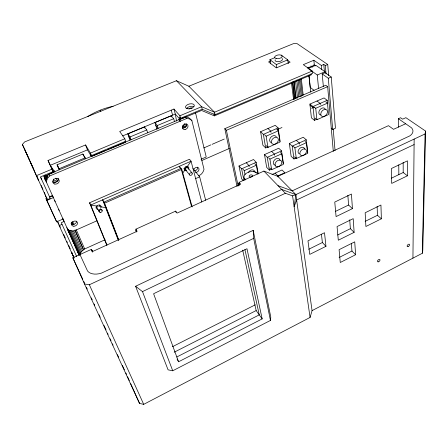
<?xml version="1.0" encoding="UTF-8"?>
<svg xmlns="http://www.w3.org/2000/svg" width="448" height="448" viewBox="0 0 448 448"><rect width="100%" height="100%" fill="white"/><g stroke="black" fill="none" stroke-linecap="round" stroke-linejoin="round"><path stroke-width="0.67" d="M407.417 175.812L407.45 160.854L391.429 168.504L391.686 183.422L407.417 175.812L403.2 172.519L403.172 162.355M412.933 258.149L414.154 139.065M312.066 310.632L295.882 194.6L277.878 176.366L263.894 171.08L239.081 182.342L240.699 184.162L177.061 213.102L175.666 211.114L135.873 229.174L137.122 231.263L92.506 251.558L91.426 249.34L72.828 257.779L84.498 283.993L139.541 403.413L143.713 404.354L310.072 317.447L312.066 310.632L422.313 253.266L425.074 133.941L425.6 131.096L405.882 117.678L402.634 119.168L400.551 117.734L398.384 118.726L398.457 127.12M425.6 131.096L422.778 250.303L422.313 253.266M270.458 320.426L270.782 317.05L253.176 230.35L135.587 286.272L168.078 369.835L172.732 370.782L270.458 320.426L253.663 238.37L253.176 230.35M48.238 174.692L45.998 178.114L45.578 180.258L46.424 182.09L46.844 179.934L47.891 177.873L49.498 176.047L186.575 118.535A9.033 7.347 -41.7 0 1 191.895 120.697L204.008 169.26C203.336 172.228 201.348 175.034 198.279 175.795M105.084 239.73L84.683 248.959L81.497 251.563L79.794 254.626L68.617 229.723M182.711 173.169L185.494 169.176M186.29 168.034L191.066 161.19L189.47 159.247L89.561 202.804L106.826 245.286M52.539 169.96L53.306 171.534L40.482 176.904L50.249 198.402L47.298 199.662L22.4 144.458L24.629 141.926L176.445 80.718L188.866 86.24L214.536 112.235L215.079 114.705L312.48 73.528L312.222 71.042L303.302 64.652L313.83 60.256L321.367 65.47L321.748 69.636M110.482 148.344L180.858 118.843M178.562 361.782L262.175 318.892L246.977 248.741L153.597 293.726L178.562 361.782L177.055 358.988M176.775 357L259.269 314.866L244.927 249.581M174.194 352.212L256.166 310.559L242.693 250.141M172.435 346.713L255.226 304.836M355.611 254.727L340.262 262.5L339.091 249.682L354.726 241.853L355.611 254.727L351.949 251.02L351.406 243.583M339.125 257.488L351.949 251.02M325.97 246.327L309.758 254.38L307.972 240.845L324.498 232.73L325.97 246.327L322.375 242.525L321.457 234.388M354.138 232.344L338.302 240.212L337.058 226.576L353.198 218.652L354.138 232.344L350.375 228.687L349.726 219.811M381.371 218.803L365.893 226.492L365.17 212.766L380.934 205.033L381.371 218.803L377.457 215.292L377.126 206.36M308.734 249.267L322.375 242.525M337.658 234.976L350.375 228.687M365.142 221.379L377.457 215.292M352.442 208.634L336.084 216.586L334.768 202.059L351.439 194.051L352.442 208.634L348.578 205.038L347.866 195.35M335.446 211.4L348.578 205.038M391.311 178.242L403.2 172.519M135.587 286.272L142.498 291.603L253.663 238.37M414.098 144.581L296.626 199.993L294.14 206.774L295.882 194.6L425.074 133.941M84.498 283.993L89.359 284.76L285.37 193.273L292.572 195.86L295.882 194.6L281.663 189.442L101.478 273.095A14.067 9.178 -23.7 0 1 87.578 271.068L79.957 254.542M405.653 123.749L393.551 129.326L388.455 125.67L277.878 176.366M275.134 173.13L277.872 175.902L284.805 172.726L282.033 169.982L271.986 174.569M238.616 185.954L238.162 183.798L239.422 183.221M283.466 163.772L281.546 150.909L278.718 148.232L264.499 154.594L266.683 167.39L269.405 170.162L271.852 169.053M307.759 152.734L306.236 139.826L303.279 137.245L289.341 143.478L291.127 156.324L293.978 158.995L296.481 157.858M269.903 167.95L271.662 169.73L283.321 164.427L281.73 153.787L280.37 152.494M294.459 156.811L296.302 158.53L307.731 153.334L306.466 142.654L305.049 141.406M242.844 169.109L244.266 170.649L256.334 165.217L257.908 173.83M268.582 157.791L269.909 159.107L281.73 153.787M293.026 146.177L294.885 147.868L306.466 142.654M256.2 162.288L253.506 159.51L238.991 166.001L241.606 168.84L256.2 162.288L258.294 173.757M264.499 154.594L267.249 157.326L281.546 150.909M289.341 143.478L292.225 146.115L306.236 139.826M331.1 128.167L332.69 129.45L335.451 128.212L331.24 77.017L325.097 72.71L325.013 71.719L315.806 65.285L308.168 68.488L317.257 75.012L318.59 88.659M96.813 220.836L73.836 231.034L69.502 230.513L67.76 229.533L66.886 227.634M195.625 178.618L199.662 176.82L205.66 200.234M280.14 141.512L278.113 127.926L275.229 125.328L260.596 131.729L262.898 145.242L265.675 147.946L268.19 146.826M266.19 145.684L267.977 147.414L279.978 142.078L278.292 130.844L276.909 129.584M314.95 118.121L316.915 119.717L328.518 114.582L327.219 100.313L324.061 97.933L309.91 104.087L311.41 117.852L314.451 120.333L316.999 119.207M264.606 134.758L266.129 136.198L278.292 130.844M201.096 159.225L206.22 156.985L195.558 112.941M181.026 168.375L103.925 202.149L118.468 239.691M118.418 240.554L102.62 199.836L104.518 203.207L181.776 169.327L192.147 206.931M201.863 160.502L229.415 148.417M260.596 131.729L263.396 134.389L278.113 127.926M277.015 129.685L281.982 127.506M57.159 221.038L59.203 225.613L62.042 224.364M309.91 104.087L312.99 106.518L327.219 100.313M311.685 108.366L314.362 107.195M314.25 107.106L315.739 108.282L327.505 103.135L325.982 101.982M47.197 198.134L46.004 198.643L56.638 221.833L63.022 219.038M203.784 147.941L210.823 144.889M212.106 144.334L224.269 139.054M327.662 86.671L325.735 85.277L224.806 128.666L226.397 130.301L327.662 86.671L333.295 151.374M46.799 200.435L53.385 197.613L52.567 195.838L49.582 197.114M49.51 196.767L52.444 195.513M325.097 72.71L322.202 73.942L328.311 78.266L331.24 77.017M317.257 75.012L325.013 71.719M125.065 141.081L125.479 142.318L91.437 156.576L90.496 154.106L91.386 155.602L125.647 141.266L124.813 138.762L119.706 131.494L173.958 109.049L175.286 114.044L180.068 119.454L201.55 110.46L214.368 115.875L311.22 74.9L311.091 73.668M321.367 65.47L323.775 64.45L325.326 65.52L326.06 73.87M312.222 71.042L214.536 112.235L201.6 106.714L176.445 80.718M325.326 65.52L327.74 64.501L328.681 75.611M85.114 157.847L82.902 154.022L57.064 164.786L59.058 168.745L85.114 157.847L85.49 158.805L83.591 155.523M180.068 119.454L179.418 116.956L180.583 118.278L202.188 109.234L215.079 114.705L214.245 113.854M105.997 150.22L48.642 174.238L49.498 176.047M107.279 149.682L109.2 148.876M179.894 119.28L184.772 117.236M91.386 155.602L90.44 153.11L85.562 144.945L48.031 160.462L53.609 172.418L43.887 176.495L79.212 255.074M307.541 67.995L314.378 65.195L313.83 60.256M36.305 175.706L52.226 169.058M90.44 153.11L124.813 138.762M173.958 109.049L179.922 115.758L201.6 106.714L202.188 109.234M146.77 129.948L144.458 126.963L127.87 133.868L130.066 136.92L146.77 129.948L147.633 132.787M173.701 118.703L171.214 115.836L154.963 122.595L157.343 125.535L173.701 118.703L174.468 121.548M91.437 156.576L87.444 149.862L50.165 165.357L48.031 160.462M122.651 135.906L175.286 114.044L176.557 121.055M274.938 57.635L269.926 59.685L276.349 64.568L287.75 59.858L288.238 63.666M270.435 61.169L268.576 61.93L276.321 67.883L290.114 62.171L287.151 59.998M182.106 118.328L185.231 117.04A8.999 7.336 -41.8 0 1 190.54 119.202L191.962 120.77M188.866 86.24L293.451 43.646L297.097 43.646L327.74 64.501M98.258 206.343L90.748 205.027L89.561 202.804M99.618 206.584L105.762 207.665M182.386 127.742C184.531 128.492 187.006 126.297 186.519 124.079M278.018 185.679L292.191 190.859L409.724 135.929A12.382 7.017 -2.3 0 0 411.449 127.758L398.384 118.726M313.762 64.764L315.364 65.884M310.918 65.957L312.514 67.082M257.97 173.992L256.917 173.23A6.978 4.323 -11 0 0 247.61 172.536A6.978 4.323 -11 0 0 244.72 178.758L244.983 180.085M281.193 55.065L287.75 59.858M314.093 90.334L310.184 87.382L308.89 75.236M317.01 101.002L320.124 103.404L320.242 104.625M244.72 178.758L245.756 179.575M310.044 105.302L313.118 107.738M296.33 140.353L299.253 142.962L299.398 144.099M267.932 128.52L270.777 131.146L270.967 132.345M271.628 151.402L274.417 154.106L274.596 155.243M263.894 171.08L285.37 193.273M254.878 163.705L256.334 165.217M246.266 162.747L248.926 165.553L249.144 166.684M243.326 180.667L241.595 178.752L238.991 166.001M185.231 117.04L186.575 118.535M238.162 183.798L239.361 185.153M178.982 119.616L180.303 121.122M178.914 119.689L180.236 121.195M183.232 125.384L184.15 126.431M192.982 168.582L199.662 176.82M155.792 125.423L158.166 128.374L157.343 125.535M187.785 167.686L192.147 173.135A1.546 1.193 -38.4 0 1 190.842 175.342A1.546 1.193 -38.4 0 1 189.694 173.617A1.546 1.193 -38.4 0 1 192.147 173.135M185.31 169.462L189.644 174.933M181.776 169.327L179.396 166.292L179.766 167.63M50.579 165.9L54.919 172.049M256.166 310.559L262.175 318.892M128.794 136.685L130.99 139.754L130.066 136.92M100.128 110.197L100.856 111.255M136.713 231.851L135.783 230.294L136.354 231.879M96.225 206.181L98.98 211.254M57.473 165.738L59.466 169.702L59.058 168.745M92.518 251.961L91.711 250.309L92.383 251.882M50.473 165.978L51.985 169.092M52.595 170.335L53.609 172.418M47.04 176.058L47.891 177.873M45.998 178.114L46.844 179.934M72.828 257.779L82.768 279.322M62.793 218.585L64.114 221.458L61.286 222.701L76.664 256.542M72.509 254.425L71.876 253.064L72.274 253.966M46.004 198.643L56.638 221.833M86.391 287.168L87.265 289.061M91.33 297.892L92.204 299.785M94.114 303.957L94.696 305.222M99.058 314.703L100.223 317.24M104.014 325.472L106.053 329.907M107.509 333.077L108.091 334.342M110.13 338.778L111.003 340.676M112.465 343.84L113.047 345.111M117.415 354.609L118.58 357.146M122.371 365.378L124.41 369.813M125.866 372.982L126.448 374.248M22.4 144.458L24.31 148.624M29.814 160.642L24.584 149.218L38.567 180.634M30.397 161.907L33.886 169.523M36.792 175.868L37.957 178.405M41.154 185.382L42.902 189.19M44.352 192.36L44.934 193.631M57.73 221.547L58.598 223.446M59.181 224.717L60.346 227.254M63.543 234.231L65.285 238.039M66.741 241.214L67.323 242.48M68.488 245.017L70.23 248.825M71.686 252L72.262 253.266M59.203 225.613L74.088 258.054M72.901 255.276L73.931 257.645M83.748 281.428L84.521 283.125M40.869 177.755L41.597 179.357M89.359 284.76L143.713 404.354M72.61 254.722L73.472 256.626M43.938 176.254L45.651 180.068M67.637 228.967L79.346 255.007M54.578 200.34L55.143 201.606M58.554 209.177L59.119 210.437M44.498 178.45L45.354 180.354M67.385 229.286L69.955 235.004M70.526 236.275L73.959 243.897M74.536 245.168L79.111 255.338M45.018 175.078L46.446 178.27M69.877 230.614L80.164 253.596M44.542 176.075L45.976 179.267M127.613 376.779L129.321 380.587M130.738 383.757L139.541 403.413M70.773 230.233L80.735 252.566M45.97 175.252L46.827 177.167M45.052 194.622L47.298 199.662M72.419 231.151L81.497 251.563M73.668 230.843L82.421 250.617M71.406 222.314L72.531 224.868M75.057 230.608L83.49 249.743L75.057 229.824M72.66 221.547L74.054 224.734M76.294 229.835L84.683 248.959M91.426 249.34L92.512 251.877M57.064 164.786L59.192 169.77M71.792 222.113L72.878 224.683M106.971 244.994L90.748 205.027L191.066 161.19L201.751 202.009M82.902 154.022L83.395 155.271M104.518 203.207L118.815 240.134M85.562 144.945L87.444 149.862M142.498 291.603L172.732 370.782M135.873 229.174L136.791 231.734M127.87 133.868L129.942 140.19M144.458 126.963L144.805 128.094M175.666 211.114L176.053 212.408M154.963 122.595L156.929 129.315M181.216 169.042L191.598 206.618M171.214 115.836L171.522 116.967M171.259 110.163L172.592 115.13M186.026 166.628L186.228 167.384M179.922 115.758L180.583 118.278M213.965 114.038L214.368 115.875M224.806 128.666L237.065 186.452M226.397 130.301L238.022 185.466M239.081 182.342L239.624 184.951M241.606 168.84L243.919 180.281M244.266 170.649L245.056 174.614M263.396 134.389L265.675 147.946M267.249 157.326L269.405 170.162M266.129 136.198L267.977 147.414M269.909 159.107L271.662 169.73M277.872 175.902L278.046 176.977M269.926 59.685L270.536 63.834M292.572 195.86L310.072 317.447M276.349 64.568L276.791 67.743M292.225 146.115L293.978 158.995M294.885 147.868L296.302 158.53M291.48 82.992L293.591 99.59M292.751 81.939L294.834 98.543M294.151 81.687L296.212 98.291M295.568 81.542L297.601 98.157M298.144 80.209L300.126 96.852M296.794 80.125L298.805 96.751M299.326 79.716L301.286 96.37M300.395 79.33L302.26 95.306M301.252 78.355L303.178 95.038M292.466 82.734L294.336 99.394M293.776 81.749L295.613 98.398M312.99 106.518L314.451 120.333M308.101 67.166L308.246 68.555M308.986 75.488L310.761 92.137M315.739 108.282L316.915 119.717M322.202 73.942L323.372 86.699M323.775 64.45L324.397 71.4M328.311 78.266L332.69 129.45M333.222 129.063L335.048 150.584M398.765 164.909L398.849 174.709M251.642 176.859A1.747 1.081 -11 0 1 249.11 176.249A1.747 1.081 -11 0 1 251.479 174.899A1.747 1.081 -11 0 1 252.006 176.652M184.234 123.861A1.495 1.221 -41.8 0 1 184.906 125.832A1.495 1.221 -41.8 0 1 182.622 126.073M55.765 178.203A1.607 1.316 -21.3 0 1 56.51 179.911A1.607 1.316 -21.3 0 1 54.415 180.79A1.607 1.316 -21.3 0 1 53.67 179.088M58.05 178.254A3.214 2.632 -21.3 0 1 56.868 181.496A3.214 2.632 -21.3 0 1 53.054 181.787M54.303 170.794A3.17 2.61 -20.7 0 1 54.841 172.038M87.836 116.463A64.439 52.881 -30.7 0 1 113.109 106.277M186.424 108.606A4.486 2.369 -13.7 0 1 193.928 106.669M189.067 109.144A1.495 0.79 -13.7 0 1 190.484 107.974A1.495 0.79 -13.7 0 1 191.974 108.606M99.148 211.534A1.613 1.254 -27.2 0 1 100.184 209.356A1.613 1.254 -27.2 0 1 101.959 210.627M99.742 211.887A1.613 1.254 -27.2 0 1 99.411 211.753M186.144 169.898A1.523 1.187 -38.4 0 1 185.175 168.616A1.523 1.187 -38.4 0 1 186.715 167.255A1.523 1.187 -38.4 0 1 187.953 168.302M186.474 170.699A2.498 1.949 -38.4 0 1 184.29 168.644A2.498 1.949 -38.4 0 1 187.404 166.415A2.498 1.949 -38.4 0 1 188.502 169.249M58.33 178.898A3.332 2.722 -21.3 0 1 56.566 181.798A3.332 2.722 -21.3 0 1 52.982 181.866M186.614 124.04A3.097 2.526 -41.8 0 1 185.5 127.098A3.097 2.526 -41.8 0 1 182.336 127.826M197.63 167.138A2.94 2.279 -39.2 0 1 194.202 170.845M76.619 221.122A3.153 2.442 -24 0 1 74.558 224A3.153 2.442 -24 0 1 71.047 223.574M193.721 169.753A2.951 2.279 -39.2 0 1 197.103 167.317A2.951 2.279 -39.2 0 1 198.884 170.016A2.951 2.279 -39.2 0 1 195.502 172.446M282.52 59.31A3.763 1.837 -9.5 0 1 278.298 61.684A3.763 1.837 -9.5 0 1 275.206 59.735M282.022 58.442A3.763 1.837 -9.5 0 1 282.397 58.845M271.034 142.503A3.998 2.951 -46.8 0 1 270.95 137.144A3.998 2.951 -46.8 0 1 276.31 136.864M320.796 115.013A3.993 2.839 -50.8 0 1 319.906 109.754A3.993 2.839 -50.8 0 1 325.326 109.2M275.419 165.166A3.886 2.8 -45.2 0 1 273.358 162.17A3.886 2.8 -45.2 0 1 276.786 158.53A3.886 2.8 -45.2 0 1 280.017 160.278M248.494 172.211A3.914 2.867 -43 0 1 251.658 169.926A3.914 2.867 -43 0 1 254.481 170.979M253.322 171.69A3.931 2.867 -42.9 0 1 256.15 172.743M299.314 153.821A3.864 2.733 -47.1 0 1 299.746 148.372A3.864 2.733 -47.1 0 1 304.64 149.139M98.05 209.373A2.621 2.055 -27 0 1 96.258 206.769A2.621 2.055 -27 0 1 99.932 205.15A2.621 2.055 -27 0 1 100.442 208.32M99.82 205.027A2.61 2.055 -26.9 0 1 99.226 206.108M96.841 207.155A2.61 2.055 -26.9 0 1 96.225 207.066M187.27 166.163A2.486 1.949 -38.4 0 1 186.928 167.283M185.506 168.538A2.486 1.949 -38.4 0 1 183.775 168.666M378.431 261.822A1.54 0.89 -43.6 0 0 379.943 259.728A1.54 0.89 -43.6 0 0 377.804 260.344A1.54 0.89 -43.6 0 0 378.431 261.822M408.05 246.602A1.529 0.862 -45 0 0 409.573 244.518A1.529 0.862 -45 0 0 407.501 245.101A1.529 0.862 -45 0 0 408.05 246.602M187.314 108.679A4.502 2.363 -13.7 0 0 194.286 105.762A4.502 2.363 -13.7 0 0 188.104 104.39A4.502 2.363 -13.7 0 0 187.314 108.679M100.369 212.408A1.613 1.254 -27.2 0 0 102.178 210.42A1.613 1.254 -27.2 0 0 99.568 210.375A1.613 1.254 -27.2 0 0 100.369 212.408M54.544 183.988A3.343 2.727 -21.5 0 0 59.214 180.701A3.343 2.727 -21.5 0 0 54.113 179.222A3.343 2.727 -21.5 0 0 54.544 183.988M185.063 129.478A3.108 2.531 -41.7 0 0 187.69 124.93A3.108 2.531 -41.7 0 0 182.728 125.748A3.108 2.531 -41.7 0 0 185.063 129.478M73.87 226.218A3.164 2.447 -24.1 0 0 77.375 222.37A3.164 2.447 -24.1 0 0 72.184 222.331A3.164 2.447 -24.1 0 0 73.87 226.218M276.517 58.621A3.774 1.831 -9.5 0 0 282.122 56.302A3.774 1.831 -9.5 0 0 276.517 55.412A3.774 1.831 -9.5 0 0 276.517 58.621M274.45 144.312A4.015 2.951 -46.7 0 0 278.096 138.516A4.015 2.951 -46.7 0 0 272.087 139.614A4.015 2.951 -46.7 0 0 274.45 144.312M324.419 116.256A4.01 2.839 -50.8 0 0 326.878 110.074A4.01 2.839 -50.8 0 0 321.082 112.605A4.01 2.839 -50.8 0 0 324.419 116.256M277.978 166.818A3.898 2.8 -45.1 0 0 281.534 161.241A3.898 2.8 -45.1 0 0 275.705 162.406A3.898 2.8 -45.1 0 0 277.978 166.818M303.537 155.316A3.875 2.733 -47 0 0 305.844 149.447A3.875 2.733 -47 0 0 300.138 152.018A3.875 2.733 -47 0 0 303.537 155.316"/></g></svg>
